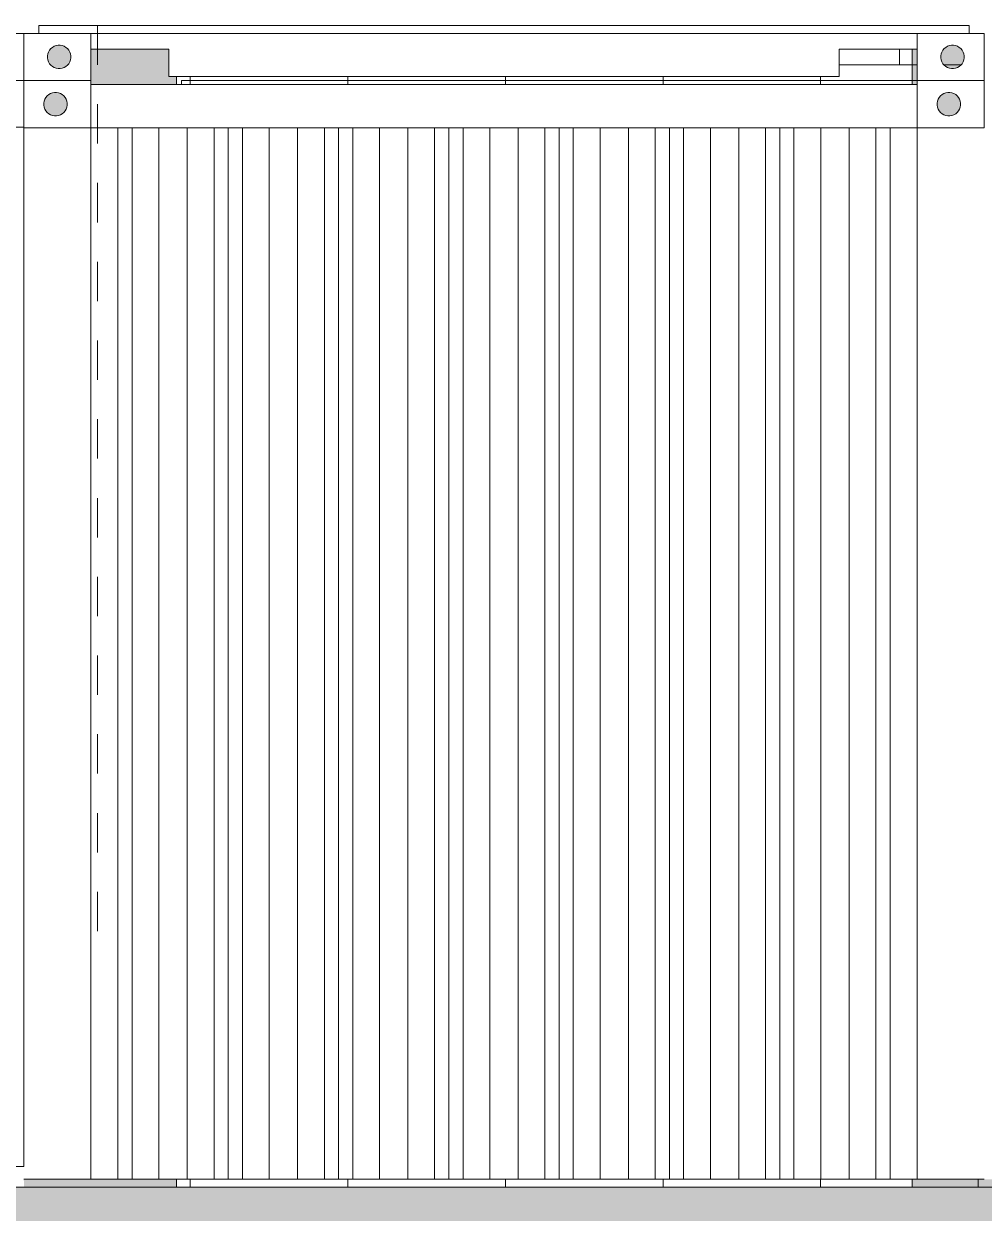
# Model space of a CAD drawing. Header units: metres. Extents: x -3 to 469, y -13 to 19.
# Drawn here: x 282.151 to 284.589, y -0.116 to 2.904 of the extents above; entities that cross this region are included whole.
import ezdxf

# ---------------------------------------------------------------- set-up
doc = ezdxf.new("R2010")
doc.units = ezdxf.units.M
doc.linetypes.add('Grid Line', pattern=[0.022225, 0.0127, -0.003175, 0.003175, -0.003175])
for name, color, linetype, lineweight in [('0-1', 7, 'Continuous', 5), ('A-FLOR', 7, 'Continuous', 9), ('I-WALL', 7, 'Continuous', 9), ('S-COLS', 7, 'Continuous', 9)]:
    doc.layers.add(name, color=color, linetype=linetype, lineweight=lineweight)
for name, color, linetype, lineweight, true_color in [('A-FLOR-2', 7, 'Continuous', 9, 0xaaaaaa), ('A-FLOR-PATT-6', 7, 'Continuous', 20, 0xb8c78b), ('A-GENM-1', 7, 'Continuous', 9, 0xaaaaaa), ('A-WALL-1', 7, 'Continuous', 9, 0xaaaaaa), ('A-WALL-PATT-3', 7, 'Continuous', 5, 0x515151), ('S-COLS-2', 7, 'Continuous', 9, 0xe3e2df), ('S-GRID-1', 9, 'Grid Line', 5, 0x808080), ('S-STRS-1', 7, 'Continuous', 9, 0xaaaaaa)]:
    doc.layers.add(name, color=color, linetype=linetype, lineweight=lineweight, true_color=true_color)

# ---------------------------------------------------------------- blocks, each defined once
blk = doc.blocks.new('PL 22874 - PL 22874-299290-FACHADA 03')
at = {"layer": 'A-GENM-1'}
for p, q in [((-5.2065, 2.642), (-5.2254, 2.642)), ((-5.1874, 2.642), (-5.2065, 2.642)), ((-5.1874, 0.002), (-5.1874, 2.642)), ((-5.2155, 0.002), (-5.2065, 0.002)), ((-5.2065, 0.002), (-5.1874, 0.002))]:
    blk.add_line(p, q, dxfattribs=at)
blk = doc.blocks.new('PL 215538 - PL 215538-313051-FACHADA 03')
at = {"layer": 'A-GENM-1'}
for p, q in [((-4.9485, -0.03), (-4.9485, 2.64)), ((-4.9485, 2.64), (-4.9485, -0.03)), ((-4.9125, -0.03), (-4.9125, 2.64)), ((-4.8482, 2.64), (-4.8445, 2.64)), ((-4.8445, 2.64), (-4.7725, 2.64)), ((-4.8445, -0.03), (-4.8445, 2.64)), ((-4.7725, 2.64), (-4.7687, 2.64)), ((-4.7725, -0.03), (-4.7725, 2.64)), ((-4.7045, -0.03), (-4.7045, 2.64)), ((-4.6685, -0.03), (-4.6685, 2.64)), ((-4.6685, -0.03), (-4.6685, 2.64)), ((-4.6325, 2.64), (-4.6325, -0.03)), ((-4.5682, 2.64), (-4.5645, 2.64)), ((-4.5645, 2.64), (-4.4925, 2.64)), ((-4.5645, -0.03), (-4.5645, 2.64)), ((-4.4925, 2.64), (-4.4887, 2.64)), ((-4.4925, -0.03), (-4.4925, 2.64)), ((-4.4245, -0.03), (-4.4245, 2.64)), ((-4.3885, -0.03), (-4.3885, 2.64)), ((-4.3885, -0.03), (-4.3885, 2.64)), ((-4.3525, 2.64), (-4.3525, -0.03)), ((-4.2882, 2.64), (-4.2845, 2.64)), ((-4.2845, 2.64), (-4.2125, 2.64)), ((-4.2845, -0.03), (-4.2845, 2.64)), ((-4.2125, 2.64), (-4.2087, 2.64)), ((-4.2125, -0.03), (-4.2125, 2.64)), ((-4.1445, -0.03), (-4.1445, 2.64)), ((-4.1085, -0.03), (-4.1085, 2.64)), ((-4.1085, -0.03), (-4.1085, 2.64)), ((-4.0725, 2.64), (-4.0725, -0.03)), ((-4.0082, 2.64), (-4.0045, 2.64)), ((-4.0045, 2.64), (-3.9325, 2.64)), ((-4.0045, -0.03), (-4.0045, 2.64)), ((-3.9325, 2.64), (-3.9287, 2.64)), ((-3.9325, -0.03), (-3.9325, 2.64)), ((-3.8645, -0.03), (-3.8645, 2.64)), ((-3.8285, -0.03), (-3.8285, 2.64)), ((-3.8285, -0.03), (-3.8285, 2.64)), ((-3.7925, 2.64), (-3.7925, -0.03)), ((-3.7282, 2.64), (-3.7245, 2.64)), ((-3.7245, 2.64), (-3.6525, 2.64)), ((-3.7245, -0.03), (-3.7245, 2.64)), ((-3.6525, 2.64), (-3.6487, 2.64)), ((-3.6525, -0.03), (-3.6525, 2.64)), ((-3.5845, -0.03), (-3.5845, 2.64)), ((-3.5485, -0.03), (-3.5485, 2.64)), ((-3.5485, -0.03), (-3.5485, 2.64)), ((-3.5125, 2.64), (-3.5125, -0.03)), ((-3.4482, 2.64), (-3.4445, 2.64)), ((-3.4445, 2.64), (-3.3725, 2.64)), ((-3.4445, -0.03), (-3.4445, 2.64)), ((-3.3725, 2.64), (-3.3691, 2.64)), ((-3.3725, -0.03), (-3.3725, 2.64)), ((-3.3045, -0.03), (-3.3045, 2.64)), ((-3.2685, -0.03), (-3.2685, 2.64)), ((-3.2685, -0.03), (-3.2685, 2.64)), ((-3.2325, -0.03), (-3.2325, 2.64)), ((-3.1682, 2.64), (-3.1645, 2.64)), ((-3.1645, 2.64), (-3.0925, 2.64)), ((-3.1645, -0.03), (-3.1645, 2.64)), ((-3.0925, 2.64), (-3.0887, 2.64)), ((-3.0925, -0.03), (-3.0925, 2.64)), ((-3.0245, -0.03), (-3.0245, 2.64)), ((-2.9885, -0.03), (-2.9885, 2.64)), ((-2.9885, 2.64), (-2.9885, -0.03)), ((-4.9485, -0.03), (-5.0175, -0.03)), ((-4.9125, -0.03), (-4.9485, -0.03)), ((-4.8445, -0.03), (-4.9125, -0.03)), ((-4.7725, -0.03), (-4.8445, -0.03)), ((-4.7045, -0.03), (-4.7725, -0.03)), ((-4.6685, -0.03), (-4.7045, -0.03)), ((-4.6325, -0.03), (-4.6685, -0.03)), ((-4.5645, -0.03), (-4.6325, -0.03)), ((-4.4925, -0.03), (-4.5645, -0.03)), ((-4.4245, -0.03), (-4.4925, -0.03)), ((-4.3885, -0.03), (-4.4245, -0.03)), ((-4.3525, -0.03), (-4.3885, -0.03)), ((-4.2845, -0.03), (-4.3525, -0.03)), ((-4.2125, -0.03), (-4.2845, -0.03)), ((-4.1445, -0.03), (-4.2125, -0.03)), ((-4.1085, -0.03), (-4.1445, -0.03)), ((-4.0725, -0.03), (-4.1085, -0.03)), ((-4.0045, -0.03), (-4.0725, -0.03)), ((-3.9325, -0.03), (-4.0045, -0.03)), ((-3.8645, -0.03), (-3.9325, -0.03)), ((-3.8285, -0.03), (-3.8645, -0.03)), ((-3.7925, -0.03), (-3.8285, -0.03)), ((-3.7245, -0.03), (-3.7925, -0.03)), ((-3.6525, -0.03), (-3.7245, -0.03)), ((-3.5845, -0.03), (-3.6525, -0.03)), ((-3.5485, -0.03), (-3.5845, -0.03)), ((-3.5125, -0.03), (-3.5485, -0.03)), ((-3.4445, -0.03), (-3.5125, -0.03)), ((-3.3725, -0.03), (-3.4445, -0.03)), ((-3.3045, -0.03), (-3.3725, -0.03)), ((-3.2685, -0.03), (-3.3045, -0.03)), ((-3.2325, -0.03), (-3.2685, -0.03)), ((-3.1645, -0.03), (-3.2325, -0.03)), ((-3.0925, -0.03), (-3.1645, -0.03)), ((-3.0245, -0.03), (-3.0925, -0.03)), ((-2.9885, -0.03), (-3.0245, -0.03)), ((-2.9195, -0.03), (-2.9885, -0.03))]:
    blk.add_line(p, q, dxfattribs=at)
blk = doc.blocks.new('CONTAINER 31162 - CONTAINER-318346-FACHADA 03')
at = {"layer": 'S-STRS-1'}
for p, q in [((-5.3574, 2.64), (-5.3574, 2.76)), ((-5.3574, 2.76), (-5.3574, 2.64)), ((-5.1874, 2.76), (-5.3574, 2.76)), ((-5.3574, 2.76), (-5.1874, 2.76)), ((-5.1874, 2.642), (-5.1874, 2.76)), ((-5.1874, 2.76), (-5.1874, 2.642)), ((-5.2923, 2.7171), (-5.289, 2.7211)), ((-5.289, 2.7211), (-5.2923, 2.7171)), ((-5.289, 2.7211), (-5.285, 2.7244)), ((-5.285, 2.7244), (-5.289, 2.7211)), ((-5.285, 2.7244), (-5.2805, 2.727)), ((-5.2805, 2.727), (-5.285, 2.7244)), ((-5.2805, 2.727), (-5.2756, 2.7288)), ((-5.2756, 2.7288), (-5.2805, 2.727)), ((-5.2756, 2.7288), (-5.2705, 2.7297)), ((-5.2705, 2.7297), (-5.2756, 2.7288)), ((-5.2705, 2.7297), (-5.2653, 2.7297)), ((-5.2653, 2.7297), (-5.2705, 2.7297)), ((-5.2653, 2.7297), (-5.2602, 2.7288)), ((-5.2602, 2.7288), (-5.2653, 2.7297)), ((-5.2602, 2.7288), (-5.2553, 2.727)), ((-5.2553, 2.727), (-5.2602, 2.7288)), ((-5.2553, 2.727), (-5.2508, 2.7244)), ((-5.2508, 2.7244), (-5.2553, 2.727)), ((-5.2508, 2.7244), (-5.2469, 2.7211)), ((-5.2469, 2.7211), (-5.2508, 2.7244)), ((-5.2469, 2.7211), (-5.2435, 2.7171)), ((-5.2435, 2.7171), (-5.2469, 2.7211)), ((-5.2976, 2.7026), (-5.2967, 2.7077)), ((-5.2967, 2.7077), (-5.2976, 2.7026)), ((-5.2976, 2.7), (-5.2976, 2.7026)), ((-5.2976, 2.7026), (-5.2976, 2.7)), ((-5.2976, 2.7), (-5.2976, 2.6974)), ((-5.2976, 2.6974), (-5.2976, 2.7)), ((-5.2967, 2.6923), (-5.2976, 2.6974)), ((-5.2967, 2.6923), (-5.2976, 2.6974)), ((-5.2967, 2.7077), (-5.2949, 2.7126)), ((-5.2949, 2.7126), (-5.2967, 2.7077)), ((-5.2967, 2.6923), (-5.2949, 2.6874)), ((-5.2949, 2.6874), (-5.2967, 2.6923)), ((-5.2949, 2.7126), (-5.2923, 2.7171)), ((-5.2923, 2.7171), (-5.2949, 2.7126)), ((-5.2435, 2.7171), (-5.2409, 2.7126)), ((-5.2435, 2.7171), (-5.2409, 2.7126)), ((-5.2409, 2.7126), (-5.2391, 2.7077)), ((-5.2391, 2.7077), (-5.2409, 2.7126)), ((-5.2391, 2.6923), (-5.2409, 2.6874)), ((-5.2409, 2.6874), (-5.2391, 2.6923)), ((-5.2391, 2.7077), (-5.2382, 2.7026)), ((-5.2382, 2.7026), (-5.2391, 2.7077)), ((-5.2382, 2.6974), (-5.2391, 2.6923)), ((-5.2391, 2.6923), (-5.2382, 2.6974)), ((-5.2382, 2.7026), (-5.2382, 2.7)), ((-5.2382, 2.7), (-5.2382, 2.7026)), ((-5.2382, 2.7), (-5.2382, 2.6974)), ((-5.2382, 2.6974), (-5.2382, 2.7)), ((-5.2923, 2.6829), (-5.2949, 2.6874)), ((-5.2949, 2.6874), (-5.2923, 2.6829)), ((-5.289, 2.6789), (-5.2923, 2.6829)), ((-5.2923, 2.6829), (-5.289, 2.6789)), ((-5.285, 2.6756), (-5.289, 2.6789)), ((-5.289, 2.6789), (-5.285, 2.6756)), ((-5.2805, 2.673), (-5.285, 2.6756)), ((-5.285, 2.6756), (-5.2805, 2.673)), ((-5.2756, 2.6712), (-5.2805, 2.673)), ((-5.2805, 2.673), (-5.2756, 2.6712)), ((-5.2705, 2.6703), (-5.2756, 2.6712)), ((-5.2756, 2.6712), (-5.2705, 2.6703)), ((-5.2653, 2.6703), (-5.2705, 2.6703)), ((-5.2705, 2.6703), (-5.2653, 2.6703)), ((-5.2602, 2.6712), (-5.2653, 2.6703)), ((-5.2653, 2.6703), (-5.2602, 2.6712)), ((-5.2553, 2.673), (-5.2602, 2.6712)), ((-5.2602, 2.6712), (-5.2553, 2.673)), ((-5.2508, 2.6756), (-5.2553, 2.673)), ((-5.2553, 2.673), (-5.2508, 2.6756)), ((-5.2469, 2.6789), (-5.2508, 2.6756)), ((-5.2508, 2.6756), (-5.2469, 2.6789)), ((-5.2435, 2.6829), (-5.2469, 2.6789)), ((-5.2469, 2.6789), (-5.2435, 2.6829)), ((-5.2409, 2.6874), (-5.2435, 2.6829)), ((-5.2435, 2.6829), (-5.2409, 2.6874)), ((-5.3574, 2.64), (-5.2635, 2.64)), ((-5.2635, 2.64), (-5.3574, 2.64))]:
    blk.add_line(p, q, dxfattribs=at)
blk = doc.blocks.new('CONTAINER 31162 - CONTAINER 31162-318350-FACHADA 03')
blk.add_blockref('CONTAINER 31162 - CONTAINER-318346-FACHADA 03', (0, 0))
blk = doc.blocks.new('CONTAINER 31383 - CONTAINER-318996-FACHADA 03')
at = {"layer": 'S-STRS-1'}
for p, q in [((-5.3574, 2.76), (-5.3574, 2.88)), ((-5.3574, 2.88), (-5.3574, 2.76)), ((-5.1874, 2.88), (-5.3574, 2.88)), ((-5.3574, 2.88), (-5.1874, 2.88)), ((-5.1874, 2.76), (-5.1874, 2.88)), ((-5.1874, 2.88), (-5.1874, 2.76)), ((-5.2923, 2.8371), (-5.289, 2.8411)), ((-5.289, 2.8411), (-5.2923, 2.8371)), ((-5.289, 2.8411), (-5.285, 2.8444)), ((-5.285, 2.8444), (-5.289, 2.8411)), ((-5.285, 2.8444), (-5.2805, 2.847)), ((-5.2805, 2.847), (-5.285, 2.8444)), ((-5.2805, 2.847), (-5.2756, 2.8488)), ((-5.2756, 2.8488), (-5.2805, 2.847)), ((-5.2756, 2.8488), (-5.2705, 2.8497)), ((-5.2705, 2.8497), (-5.2756, 2.8488)), ((-5.2705, 2.8497), (-5.2653, 2.8497)), ((-5.2653, 2.8497), (-5.2705, 2.8497)), ((-5.2653, 2.8497), (-5.2602, 2.8488)), ((-5.2602, 2.8488), (-5.2653, 2.8497)), ((-5.2602, 2.8488), (-5.2553, 2.847)), ((-5.2553, 2.847), (-5.2602, 2.8488)), ((-5.2553, 2.847), (-5.2508, 2.8444)), ((-5.2508, 2.8444), (-5.2553, 2.847)), ((-5.2508, 2.8444), (-5.2469, 2.8411)), ((-5.2469, 2.8411), (-5.2508, 2.8444)), ((-5.2469, 2.8411), (-5.2435, 2.8371)), ((-5.2435, 2.8371), (-5.2469, 2.8411)), ((-5.2976, 2.8226), (-5.2967, 2.8277)), ((-5.2967, 2.8277), (-5.2976, 2.8226)), ((-5.2976, 2.82), (-5.2976, 2.8226)), ((-5.2976, 2.8226), (-5.2976, 2.82)), ((-5.2976, 2.82), (-5.2976, 2.8174)), ((-5.2976, 2.8174), (-5.2976, 2.82)), ((-5.2967, 2.8123), (-5.2976, 2.8174)), ((-5.2967, 2.8123), (-5.2976, 2.8174)), ((-5.2967, 2.8277), (-5.2949, 2.8326)), ((-5.2949, 2.8326), (-5.2967, 2.8277)), ((-5.2967, 2.8123), (-5.2949, 2.8074)), ((-5.2949, 2.8074), (-5.2967, 2.8123)), ((-5.2949, 2.8326), (-5.2923, 2.8371)), ((-5.2923, 2.8371), (-5.2949, 2.8326)), ((-5.2435, 2.8371), (-5.2409, 2.8326)), ((-5.2435, 2.8371), (-5.2409, 2.8326)), ((-5.2409, 2.8326), (-5.2391, 2.8277)), ((-5.2391, 2.8277), (-5.2409, 2.8326)), ((-5.2391, 2.8123), (-5.2409, 2.8074)), ((-5.2409, 2.8074), (-5.2391, 2.8123)), ((-5.2391, 2.8277), (-5.2382, 2.8226)), ((-5.2382, 2.8226), (-5.2391, 2.8277)), ((-5.2382, 2.8174), (-5.2391, 2.8123)), ((-5.2391, 2.8123), (-5.2382, 2.8174)), ((-5.2382, 2.8226), (-5.2382, 2.82)), ((-5.2382, 2.82), (-5.2382, 2.8226)), ((-5.2382, 2.82), (-5.2382, 2.8174)), ((-5.2382, 2.8174), (-5.2382, 2.82)), ((-5.2923, 2.8029), (-5.2949, 2.8074)), ((-5.2949, 2.8074), (-5.2923, 2.8029)), ((-5.289, 2.7989), (-5.2923, 2.8029)), ((-5.2923, 2.8029), (-5.289, 2.7989)), ((-5.285, 2.7956), (-5.289, 2.7989)), ((-5.289, 2.7989), (-5.285, 2.7956)), ((-5.2805, 2.793), (-5.285, 2.7956)), ((-5.285, 2.7956), (-5.2805, 2.793)), ((-5.2756, 2.7912), (-5.2805, 2.793)), ((-5.2805, 2.793), (-5.2756, 2.7912)), ((-5.2705, 2.7903), (-5.2756, 2.7912)), ((-5.2756, 2.7912), (-5.2705, 2.7903)), ((-5.2653, 2.7903), (-5.2705, 2.7903)), ((-5.2705, 2.7903), (-5.2653, 2.7903)), ((-5.2602, 2.7912), (-5.2653, 2.7903)), ((-5.2653, 2.7903), (-5.2602, 2.7912)), ((-5.2553, 2.793), (-5.2602, 2.7912)), ((-5.2602, 2.7912), (-5.2553, 2.793)), ((-5.2508, 2.7956), (-5.2553, 2.793)), ((-5.2553, 2.793), (-5.2508, 2.7956)), ((-5.2469, 2.7989), (-5.2508, 2.7956)), ((-5.2508, 2.7956), (-5.2469, 2.7989)), ((-5.2435, 2.8029), (-5.2469, 2.7989)), ((-5.2469, 2.7989), (-5.2435, 2.8029)), ((-5.2409, 2.8074), (-5.2435, 2.8029)), ((-5.2435, 2.8029), (-5.2409, 2.8074)), ((-5.3574, 2.76), (-5.1874, 2.76)), ((-5.1874, 2.76), (-5.3574, 2.76))]:
    blk.add_line(p, q, dxfattribs=at)
blk = doc.blocks.new('CONTAINER 31383 - CONTAINER 31383-319000-FACHADA 03')
blk.add_blockref('CONTAINER 31383 - CONTAINER-318996-FACHADA 03', (0, 0))
blk = doc.blocks.new('CONTAINER 33898 - CONTAINER-323836-FACHADA 03')
at = {"layer": 'S-STRS-1'}
for p, q in [((-2.9194, 2.76), (-2.9194, 2.88)), ((-2.9194, 2.88), (-2.9194, 2.76)), ((-2.7495, 2.88), (-2.9194, 2.88)), ((-2.9194, 2.88), (-2.7495, 2.88)), ((-2.7495, 2.76), (-2.7495, 2.88)), ((-2.7495, 2.88), (-2.7495, 2.76)), ((-2.8543, 2.8371), (-2.851, 2.8411)), ((-2.851, 2.8411), (-2.8543, 2.8371)), ((-2.851, 2.8411), (-2.847, 2.8444)), ((-2.847, 2.8444), (-2.851, 2.8411)), ((-2.847, 2.8444), (-2.8425, 2.847)), ((-2.8425, 2.847), (-2.847, 2.8444)), ((-2.8425, 2.847), (-2.8376, 2.8488)), ((-2.8376, 2.8488), (-2.8425, 2.847)), ((-2.8376, 2.8488), (-2.8325, 2.8497)), ((-2.8325, 2.8497), (-2.8376, 2.8488)), ((-2.8325, 2.8497), (-2.8273, 2.8497)), ((-2.8273, 2.8497), (-2.8325, 2.8497)), ((-2.8273, 2.8497), (-2.8222, 2.8488)), ((-2.8222, 2.8488), (-2.8273, 2.8497)), ((-2.8222, 2.8488), (-2.8173, 2.847)), ((-2.8173, 2.847), (-2.8222, 2.8488)), ((-2.8173, 2.847), (-2.8128, 2.8444)), ((-2.8128, 2.8444), (-2.8173, 2.847)), ((-2.8128, 2.8444), (-2.8089, 2.8411)), ((-2.8089, 2.8411), (-2.8128, 2.8444)), ((-2.8089, 2.8411), (-2.8055, 2.8371)), ((-2.8055, 2.8371), (-2.8089, 2.8411)), ((-2.8596, 2.8226), (-2.8587, 2.8277)), ((-2.8587, 2.8277), (-2.8596, 2.8226)), ((-2.8596, 2.82), (-2.8596, 2.8226)), ((-2.8596, 2.8226), (-2.8596, 2.82)), ((-2.8596, 2.82), (-2.8596, 2.8174)), ((-2.8596, 2.8174), (-2.8596, 2.82)), ((-2.8587, 2.8123), (-2.8596, 2.8174)), ((-2.8587, 2.8123), (-2.8596, 2.8174)), ((-2.8587, 2.8277), (-2.8569, 2.8326)), ((-2.8569, 2.8326), (-2.8587, 2.8277)), ((-2.8587, 2.8123), (-2.8569, 2.8074)), ((-2.8569, 2.8074), (-2.8587, 2.8123)), ((-2.8569, 2.8326), (-2.8543, 2.8371)), ((-2.8543, 2.8371), (-2.8569, 2.8326)), ((-2.8055, 2.8371), (-2.8029, 2.8326)), ((-2.8055, 2.8371), (-2.8029, 2.8326)), ((-2.8029, 2.8326), (-2.8012, 2.8277)), ((-2.8012, 2.8277), (-2.8029, 2.8326)), ((-2.8012, 2.8123), (-2.8029, 2.8074)), ((-2.8029, 2.8074), (-2.8012, 2.8123)), ((-2.8012, 2.8277), (-2.8003, 2.8226)), ((-2.8003, 2.8226), (-2.8012, 2.8277)), ((-2.8003, 2.8174), (-2.8012, 2.8123)), ((-2.8012, 2.8123), (-2.8003, 2.8174)), ((-2.8003, 2.8226), (-2.8003, 2.82)), ((-2.8003, 2.82), (-2.8003, 2.8226)), ((-2.8003, 2.82), (-2.8003, 2.8174)), ((-2.8003, 2.8174), (-2.8003, 2.82)), ((-2.8543, 2.8029), (-2.8569, 2.8074)), ((-2.8569, 2.8074), (-2.8543, 2.8029)), ((-2.851, 2.7989), (-2.8543, 2.8029)), ((-2.8543, 2.8029), (-2.851, 2.7989)), ((-2.847, 2.7956), (-2.851, 2.7989)), ((-2.851, 2.7989), (-2.847, 2.7956)), ((-2.8425, 2.793), (-2.847, 2.7956)), ((-2.847, 2.7956), (-2.8425, 2.793)), ((-2.8376, 2.7912), (-2.8425, 2.793)), ((-2.8425, 2.793), (-2.8376, 2.7912)), ((-2.8325, 2.7903), (-2.8376, 2.7912)), ((-2.8376, 2.7912), (-2.8325, 2.7903)), ((-2.8273, 2.7903), (-2.8325, 2.7903)), ((-2.8325, 2.7903), (-2.8273, 2.7903)), ((-2.8222, 2.7912), (-2.8273, 2.7903)), ((-2.8273, 2.7903), (-2.8222, 2.7912)), ((-2.8173, 2.793), (-2.8222, 2.7912)), ((-2.8222, 2.7912), (-2.8173, 2.793)), ((-2.8128, 2.7956), (-2.8173, 2.793)), ((-2.8173, 2.793), (-2.8128, 2.7956)), ((-2.8089, 2.7989), (-2.8128, 2.7956)), ((-2.8128, 2.7956), (-2.8089, 2.7989)), ((-2.8055, 2.8029), (-2.8089, 2.7989)), ((-2.8089, 2.7989), (-2.8055, 2.8029)), ((-2.8029, 2.8074), (-2.8055, 2.8029)), ((-2.8055, 2.8029), (-2.8029, 2.8074)), ((-2.9194, 2.76), (-2.7495, 2.76)), ((-2.7495, 2.76), (-2.9194, 2.76))]:
    blk.add_line(p, q, dxfattribs=at)
blk = doc.blocks.new('CONTAINER 33898 - CONTAINER 33898-323840-FACHADA 03')
blk.add_blockref('CONTAINER 33898 - CONTAINER-323836-FACHADA 03', (0, 0))
blk = doc.blocks.new('CONTAINER 34467 - CONTAINER-325874-FACHADA 03')
at = {"layer": 'S-STRS-1'}
for p, q in [((-5.1874, 2.76), (-5.1874, 2.88)), ((-5.1874, 2.88), (-5.1874, 2.76)), ((-5.0175, 2.88), (-5.1874, 2.88)), ((-5.1874, 2.88), (-5.0175, 2.88)), ((-5.0175, 2.76), (-5.0175, 2.88)), ((-5.0175, 2.88), (-5.0175, 2.76)), ((-5.1223, 2.8371), (-5.119, 2.8411)), ((-5.119, 2.8411), (-5.1223, 2.8371)), ((-5.119, 2.8411), (-5.115, 2.8444)), ((-5.115, 2.8444), (-5.119, 2.8411)), ((-5.115, 2.8444), (-5.1105, 2.847)), ((-5.1105, 2.847), (-5.115, 2.8444)), ((-5.1105, 2.847), (-5.1056, 2.8488)), ((-5.1056, 2.8488), (-5.1105, 2.847)), ((-5.1056, 2.8488), (-5.1005, 2.8497)), ((-5.1005, 2.8497), (-5.1056, 2.8488)), ((-5.1005, 2.8497), (-5.0953, 2.8497)), ((-5.0953, 2.8497), (-5.1005, 2.8497)), ((-5.0953, 2.8497), (-5.0902, 2.8488)), ((-5.0902, 2.8488), (-5.0953, 2.8497)), ((-5.0902, 2.8488), (-5.0853, 2.847)), ((-5.0853, 2.847), (-5.0902, 2.8488)), ((-5.0853, 2.847), (-5.0808, 2.8444)), ((-5.0808, 2.8444), (-5.0853, 2.847)), ((-5.0808, 2.8444), (-5.0769, 2.8411)), ((-5.0769, 2.8411), (-5.0808, 2.8444)), ((-5.0769, 2.8411), (-5.0735, 2.8371)), ((-5.0735, 2.8371), (-5.0769, 2.8411)), ((-5.1276, 2.8226), (-5.1267, 2.8277)), ((-5.1267, 2.8277), (-5.1276, 2.8226)), ((-5.1276, 2.82), (-5.1276, 2.8226)), ((-5.1276, 2.8226), (-5.1276, 2.82)), ((-5.1276, 2.82), (-5.1276, 2.8174)), ((-5.1276, 2.8174), (-5.1276, 2.82)), ((-5.1267, 2.8123), (-5.1276, 2.8174)), ((-5.1267, 2.8123), (-5.1276, 2.8174)), ((-5.1267, 2.8277), (-5.1249, 2.8326)), ((-5.1249, 2.8326), (-5.1267, 2.8277)), ((-5.1267, 2.8123), (-5.1249, 2.8074)), ((-5.1249, 2.8074), (-5.1267, 2.8123)), ((-5.1249, 2.8326), (-5.1223, 2.8371)), ((-5.1223, 2.8371), (-5.1249, 2.8326)), ((-5.0735, 2.8371), (-5.0709, 2.8326)), ((-5.0735, 2.8371), (-5.0709, 2.8326)), ((-5.0709, 2.8326), (-5.0692, 2.8277)), ((-5.0692, 2.8277), (-5.0709, 2.8326)), ((-5.0692, 2.8123), (-5.0709, 2.8074)), ((-5.0709, 2.8074), (-5.0692, 2.8123)), ((-5.0692, 2.8277), (-5.0683, 2.8226)), ((-5.0683, 2.8226), (-5.0692, 2.8277)), ((-5.0683, 2.8174), (-5.0692, 2.8123)), ((-5.0692, 2.8123), (-5.0683, 2.8174)), ((-5.0683, 2.8226), (-5.0683, 2.82)), ((-5.0683, 2.82), (-5.0683, 2.8226)), ((-5.0683, 2.82), (-5.0683, 2.8174)), ((-5.0683, 2.8174), (-5.0683, 2.82)), ((-5.1223, 2.8029), (-5.1249, 2.8074)), ((-5.1249, 2.8074), (-5.1223, 2.8029)), ((-5.119, 2.7989), (-5.1223, 2.8029)), ((-5.1223, 2.8029), (-5.119, 2.7989)), ((-5.115, 2.7956), (-5.119, 2.7989)), ((-5.119, 2.7989), (-5.115, 2.7956)), ((-5.1105, 2.793), (-5.115, 2.7956)), ((-5.115, 2.7956), (-5.1105, 2.793)), ((-5.1056, 2.7912), (-5.1105, 2.793)), ((-5.1105, 2.793), (-5.1056, 2.7912)), ((-5.1005, 2.7903), (-5.1056, 2.7912)), ((-5.1056, 2.7912), (-5.1005, 2.7903)), ((-5.0953, 2.7903), (-5.1005, 2.7903)), ((-5.1005, 2.7903), (-5.0953, 2.7903)), ((-5.0902, 2.7912), (-5.0953, 2.7903)), ((-5.0953, 2.7903), (-5.0902, 2.7912)), ((-5.0853, 2.793), (-5.0902, 2.7912)), ((-5.0902, 2.7912), (-5.0853, 2.793)), ((-5.0808, 2.7956), (-5.0853, 2.793)), ((-5.0853, 2.793), (-5.0808, 2.7956)), ((-5.0769, 2.7989), (-5.0808, 2.7956)), ((-5.0808, 2.7956), (-5.0769, 2.7989)), ((-5.0735, 2.8029), (-5.0769, 2.7989)), ((-5.0769, 2.7989), (-5.0735, 2.8029)), ((-5.0709, 2.8074), (-5.0735, 2.8029)), ((-5.0735, 2.8029), (-5.0709, 2.8074)), ((-5.1874, 2.76), (-5.0175, 2.76)), ((-5.0175, 2.76), (-5.1874, 2.76))]:
    blk.add_line(p, q, dxfattribs=at)
blk = doc.blocks.new('CONTAINER 34467 - CONTAINER 34467-325878-FACHADA 03')
blk.add_blockref('CONTAINER 34467 - CONTAINER-325874-FACHADA 03', (0, 0))
blk = doc.blocks.new('CONTAINER 36171 - CONTAINER-330987-FACHADA 03')
at = {"layer": 'S-STRS-1'}
for p, q in [((-5.1875, 2.76), (-5.0175, 2.76)), ((-5.0175, 2.76), (-5.1875, 2.76)), ((-5.1875, 2.76), (-5.1875, 2.642)), ((-5.1875, 2.642), (-5.1875, 2.76)), ((-5.0175, 2.76), (-5.0175, 2.64)), ((-5.0175, 2.64), (-5.0175, 2.76)), ((-5.1314, 2.7171), (-5.1281, 2.7211)), ((-5.1281, 2.7211), (-5.1314, 2.7171)), ((-5.1281, 2.7211), (-5.1241, 2.7244)), ((-5.1281, 2.7211), (-5.1241, 2.7244)), ((-5.1241, 2.7244), (-5.1196, 2.727)), ((-5.1196, 2.727), (-5.1241, 2.7244)), ((-5.1196, 2.727), (-5.1147, 2.7288)), ((-5.1147, 2.7288), (-5.1196, 2.727)), ((-5.1147, 2.7288), (-5.1096, 2.7297)), ((-5.1096, 2.7297), (-5.1147, 2.7288)), ((-5.1096, 2.7297), (-5.1044, 2.7297)), ((-5.1044, 2.7297), (-5.1096, 2.7297)), ((-5.1044, 2.7297), (-5.0993, 2.7288)), ((-5.0993, 2.7288), (-5.1044, 2.7297)), ((-5.0993, 2.7288), (-5.0944, 2.727)), ((-5.0944, 2.727), (-5.0993, 2.7288)), ((-5.0944, 2.727), (-5.0899, 2.7244)), ((-5.0899, 2.7244), (-5.0944, 2.727)), ((-5.0899, 2.7244), (-5.0859, 2.7211)), ((-5.0859, 2.7211), (-5.0899, 2.7244)), ((-5.0859, 2.7211), (-5.0826, 2.7171)), ((-5.0826, 2.7171), (-5.0859, 2.7211)), ((-5.1367, 2.7026), (-5.1358, 2.7077)), ((-5.1358, 2.7077), (-5.1367, 2.7026)), ((-5.1367, 2.7), (-5.1367, 2.7026)), ((-5.1367, 2.7026), (-5.1367, 2.7)), ((-5.1367, 2.6974), (-5.1367, 2.7)), ((-5.1367, 2.7), (-5.1367, 2.6974)), ((-5.1358, 2.6923), (-5.1367, 2.6974)), ((-5.1367, 2.6974), (-5.1358, 2.6923)), ((-5.1358, 2.7077), (-5.134, 2.7126)), ((-5.134, 2.7126), (-5.1358, 2.7077)), ((-5.134, 2.6874), (-5.1358, 2.6923)), ((-5.134, 2.6874), (-5.1358, 2.6923)), ((-5.134, 2.7126), (-5.1314, 2.7171)), ((-5.1314, 2.7171), (-5.134, 2.7126)), ((-5.0826, 2.7171), (-5.08, 2.7126)), ((-5.08, 2.7126), (-5.0826, 2.7171)), ((-5.08, 2.7126), (-5.0782, 2.7077)), ((-5.0782, 2.7077), (-5.08, 2.7126)), ((-5.0782, 2.6923), (-5.08, 2.6874)), ((-5.08, 2.6874), (-5.0782, 2.6923)), ((-5.0782, 2.7077), (-5.0773, 2.7026)), ((-5.0773, 2.7026), (-5.0782, 2.7077)), ((-5.0773, 2.6974), (-5.0782, 2.6923)), ((-5.0782, 2.6923), (-5.0773, 2.6974)), ((-5.0773, 2.7026), (-5.0773, 2.7)), ((-5.0773, 2.7), (-5.0773, 2.7026)), ((-5.0773, 2.7), (-5.0773, 2.6974)), ((-5.0773, 2.6974), (-5.0773, 2.7)), ((-5.1314, 2.6829), (-5.134, 2.6874)), ((-5.1314, 2.6829), (-5.134, 2.6874)), ((-5.1281, 2.6789), (-5.1314, 2.6829)), ((-5.1281, 2.6789), (-5.1314, 2.6829)), ((-5.1241, 2.6756), (-5.1281, 2.6789)), ((-5.1241, 2.6756), (-5.1281, 2.6789)), ((-5.1196, 2.673), (-5.1241, 2.6756)), ((-5.1196, 2.673), (-5.1241, 2.6756)), ((-5.1147, 2.6712), (-5.1196, 2.673)), ((-5.1147, 2.6712), (-5.1196, 2.673)), ((-5.1096, 2.6703), (-5.1147, 2.6712)), ((-5.1096, 2.6703), (-5.1147, 2.6712)), ((-5.1044, 2.6703), (-5.1096, 2.6703)), ((-5.1096, 2.6703), (-5.1044, 2.6703)), ((-5.0993, 2.6712), (-5.1044, 2.6703)), ((-5.1044, 2.6703), (-5.0993, 2.6712)), ((-5.0944, 2.673), (-5.0993, 2.6712)), ((-5.0993, 2.6712), (-5.0944, 2.673)), ((-5.0899, 2.6756), (-5.0944, 2.673)), ((-5.0944, 2.673), (-5.0899, 2.6756)), ((-5.0859, 2.6789), (-5.0899, 2.6756)), ((-5.0899, 2.6756), (-5.0859, 2.6789)), ((-5.0826, 2.6829), (-5.0859, 2.6789)), ((-5.0859, 2.6789), (-5.0826, 2.6829)), ((-5.08, 2.6874), (-5.0826, 2.6829)), ((-5.0826, 2.6829), (-5.08, 2.6874)), ((-5.1874, 2.64), (-5.0175, 2.64)), ((-5.0175, 2.64), (-5.1874, 2.64))]:
    blk.add_line(p, q, dxfattribs=at)
blk = doc.blocks.new('CONTAINER 36171 - CONTAINER 36171-330991-FACHADA 03')
blk.add_blockref('CONTAINER 36171 - CONTAINER-330987-FACHADA 03', (0, 0))
blk = doc.blocks.new('CONTAINER 36180 - CONTAINER-331001-FACHADA 03')
at = {"layer": 'S-STRS-1'}
for p, q in [((-2.9195, 2.76), (-2.7495, 2.76)), ((-2.7495, 2.76), (-2.9195, 2.76)), ((-2.9195, 2.76), (-2.9195, 2.64)), ((-2.9195, 2.64), (-2.9195, 2.76)), ((-2.7495, 2.76), (-2.7495, 2.64)), ((-2.7495, 2.64), (-2.7495, 2.76)), ((-2.8634, 2.7171), (-2.8601, 2.7211)), ((-2.8601, 2.7211), (-2.8634, 2.7171)), ((-2.8601, 2.7211), (-2.8561, 2.7244)), ((-2.8601, 2.7211), (-2.8561, 2.7244)), ((-2.8561, 2.7244), (-2.8516, 2.727)), ((-2.8516, 2.727), (-2.8561, 2.7244)), ((-2.8516, 2.727), (-2.8467, 2.7288)), ((-2.8467, 2.7288), (-2.8516, 2.727)), ((-2.8467, 2.7288), (-2.8416, 2.7297)), ((-2.8416, 2.7297), (-2.8467, 2.7288)), ((-2.8416, 2.7297), (-2.8364, 2.7297)), ((-2.8364, 2.7297), (-2.8416, 2.7297)), ((-2.8364, 2.7297), (-2.8313, 2.7288)), ((-2.8313, 2.7288), (-2.8364, 2.7297)), ((-2.8313, 2.7288), (-2.8264, 2.727)), ((-2.8264, 2.727), (-2.8313, 2.7288)), ((-2.8264, 2.727), (-2.8219, 2.7244)), ((-2.8219, 2.7244), (-2.8264, 2.727)), ((-2.8219, 2.7244), (-2.8179, 2.7211)), ((-2.8179, 2.7211), (-2.8219, 2.7244)), ((-2.8179, 2.7211), (-2.8146, 2.7171)), ((-2.8146, 2.7171), (-2.8179, 2.7211)), ((-2.8687, 2.7026), (-2.8678, 2.7077)), ((-2.8678, 2.7077), (-2.8687, 2.7026)), ((-2.8687, 2.7), (-2.8687, 2.7026)), ((-2.8687, 2.7026), (-2.8687, 2.7)), ((-2.8687, 2.6974), (-2.8687, 2.7)), ((-2.8687, 2.7), (-2.8687, 2.6974)), ((-2.8678, 2.6923), (-2.8687, 2.6974)), ((-2.8687, 2.6974), (-2.8678, 2.6923)), ((-2.8678, 2.7077), (-2.866, 2.7126)), ((-2.866, 2.7126), (-2.8678, 2.7077)), ((-2.866, 2.6874), (-2.8678, 2.6923)), ((-2.866, 2.6874), (-2.8678, 2.6923)), ((-2.866, 2.7126), (-2.8634, 2.7171)), ((-2.8634, 2.7171), (-2.866, 2.7126)), ((-2.8146, 2.7171), (-2.812, 2.7126)), ((-2.812, 2.7126), (-2.8146, 2.7171)), ((-2.812, 2.7126), (-2.8102, 2.7077)), ((-2.8102, 2.7077), (-2.812, 2.7126)), ((-2.8102, 2.6923), (-2.812, 2.6874)), ((-2.812, 2.6874), (-2.8102, 2.6923)), ((-2.8102, 2.7077), (-2.8093, 2.7026)), ((-2.8093, 2.7026), (-2.8102, 2.7077)), ((-2.8093, 2.6974), (-2.8102, 2.6923)), ((-2.8102, 2.6923), (-2.8093, 2.6974)), ((-2.8093, 2.7026), (-2.8093, 2.7)), ((-2.8093, 2.7), (-2.8093, 2.7026)), ((-2.8093, 2.7), (-2.8093, 2.6974)), ((-2.8093, 2.6974), (-2.8093, 2.7)), ((-2.8634, 2.6829), (-2.866, 2.6874)), ((-2.8634, 2.6829), (-2.866, 2.6874)), ((-2.8601, 2.6789), (-2.8634, 2.6829)), ((-2.8601, 2.6789), (-2.8634, 2.6829)), ((-2.8561, 2.6756), (-2.8601, 2.6789)), ((-2.8561, 2.6756), (-2.8601, 2.6789)), ((-2.8516, 2.673), (-2.8561, 2.6756)), ((-2.8516, 2.673), (-2.8561, 2.6756)), ((-2.8467, 2.6712), (-2.8516, 2.673)), ((-2.8467, 2.6712), (-2.8516, 2.673)), ((-2.8416, 2.6703), (-2.8467, 2.6712)), ((-2.8416, 2.6703), (-2.8467, 2.6712)), ((-2.8364, 2.6703), (-2.8416, 2.6703)), ((-2.8416, 2.6703), (-2.8364, 2.6703)), ((-2.8313, 2.6712), (-2.8364, 2.6703)), ((-2.8364, 2.6703), (-2.8313, 2.6712)), ((-2.8264, 2.673), (-2.8313, 2.6712)), ((-2.8313, 2.6712), (-2.8264, 2.673)), ((-2.8219, 2.6756), (-2.8264, 2.673)), ((-2.8264, 2.673), (-2.8219, 2.6756)), ((-2.8179, 2.6789), (-2.8219, 2.6756)), ((-2.8219, 2.6756), (-2.8179, 2.6789)), ((-2.8146, 2.6829), (-2.8179, 2.6789)), ((-2.8179, 2.6789), (-2.8146, 2.6829)), ((-2.812, 2.6874), (-2.8146, 2.6829)), ((-2.8146, 2.6829), (-2.812, 2.6874)), ((-2.9195, 2.64), (-2.7495, 2.64)), ((-2.7495, 2.64), (-2.9195, 2.64))]:
    blk.add_line(p, q, dxfattribs=at)
blk = doc.blocks.new('CONTAINER 36180 - CONTAINER 36180-331005-FACHADA 03')
blk.add_blockref('CONTAINER 36180 - CONTAINER-331001-FACHADA 03', (0, 0))
blk = doc.blocks.new('CONTAINER-R01_rvt-3-FACHADA 03')
at = {"layer": 'A-FLOR-2'}
for p, q in [((-5.1495, 2.9), (-2.7875, 2.9)), ((-5.1495, 2.9), (-5.1495, 2.88)), ((-2.7875, 2.88), (-2.7875, 2.9)), ((-2.7875, 2.88), (-5.1495, 2.88)), ((-5.0175, 2.75), (-2.9195, 2.75)), ((-5.0175, 2.75), (-5.0175, 2.64)), ((-2.9195, 2.75), (-2.9195, 2.64)), ((-4.8482, 2.64), (-5.0175, 2.64)), ((-4.5682, 2.64), (-4.7687, 2.64)), ((-4.2882, 2.64), (-4.4887, 2.64)), ((-4.0082, 2.64), (-4.2087, 2.64)), ((-3.7282, 2.64), (-3.9287, 2.64)), ((-3.4482, 2.64), (-3.6487, 2.64)), ((-3.1682, 2.64), (-3.3691, 2.64)), ((-2.9195, 2.64), (-3.0887, 2.64))]:
    blk.add_line(p, q, dxfattribs=at)
at = {"layer": 'A-WALL-1'}
for p, q in [((-5.1875, 2.88), (-5.0175, 2.88)), ((-5.0175, 2.88), (-5.0175, 2.84)), ((-2.9195, 2.88), (-2.7495, 2.88)), ((-2.9195, 2.84), (-2.9195, 2.88)), ((-5.0175, 2.84), (-4.8195, 2.84)), ((-4.8195, 2.84), (-4.8195, 2.77)), ((-3.1175, 2.77), (-3.1175, 2.84)), ((-3.1175, 2.84), (-2.9195, 2.84)), ((-4.8195, 2.77), (-3.1175, 2.77)), ((-2.9195, 2.76), (-4.7875, 2.76)), ((-4.7875, 2.76), (-4.7875, 2.75)), ((-5.0175, 2.64), (-5.1874, 2.64)), ((-5.0175, -0.03), (-5.0175, 2.64)), ((-2.7495, 2.64), (-2.9195, 2.64)), ((-2.9195, 2.64), (-2.9195, -0.03)), ((-5.1875, -0.03), (-5.0175, -0.03)), ((-2.9195, -0.03), (-2.7495, -0.03))]:
    blk.add_line(p, q, dxfattribs=at)
at = {"layer": 'A-GENM-1'}
for name in ['PL 22874 - PL 22874-299290-FACHADA 03', 'PL 215538 - PL 215538-313051-FACHADA 03']:
    blk.add_blockref(name, (0, 0), dxfattribs=at)
at = {"layer": 'S-STRS-1'}
for name in ['CONTAINER 31383 - CONTAINER 31383-319000-FACHADA 03', 'CONTAINER 34467 - CONTAINER 34467-325878-FACHADA 03', 'CONTAINER 33898 - CONTAINER 33898-323840-FACHADA 03', 'CONTAINER 31162 - CONTAINER 31162-318350-FACHADA 03', 'CONTAINER 36171 - CONTAINER 36171-330991-FACHADA 03', 'CONTAINER 36180 - CONTAINER 36180-331005-FACHADA 03']:
    blk.add_blockref(name, (0, 0), dxfattribs=at)

msp = doc.modelspace()

# ---------------------------------------------------------------- hatches: boundary and pattern name
at = {"layer": 'A-FLOR-PATT-6'}
msp.add_hatch(color=256, dxfattribs=at).paths.add_polyline_path([(284.7513, -1.0206), (287.2931, -0.05), (279.0962, -0.05), (283.0324, -0.7256)])
at = {"layer": 'A-WALL-PATT-3'}
h = msp.add_hatch(dxfattribs=at)
h.set_pattern_fill('FP_47', color=256, style=0, pattern_type=2)
h.set_pattern_definition([(0, (282.37368, 0), (0, 0.2), []), (90, (282.37368, 0), (-0.2, 0.2), [0.2, -0.2])])
h.paths.add_polyline_path([(284.9334, -0.05), (286.6787, -0.0491), (286.6787, -0.03), (282.5387, -0.03), (282.5387, -0.05), (284.9321, -0.05)])
h.paths.add_polyline_path([(284.7592, 2.64), (284.7592, 2.75), (286.6787, 2.75), (286.6787, 2.84), (286.6592, 2.84), (286.6592, 2.77), (284.9572, 2.77), (284.9572, 2.84), (284.7592, 2.8393), (284.7592, 2.64)])
h.paths.add_polyline_path([(284.6723, 2.6703), (284.6841, 2.674), (284.6923, 2.6807), (284.6975, 2.6897), (284.6994, 2.7), (284.6975, 2.7103), (284.6923, 2.7193), (284.6841, 2.726), (284.6774, 2.7288), (284.6663, 2.7295), (284.6553, 2.726), (284.6467, 2.7188), (284.6418, 2.7103), (284.64, 2.7), (284.6418, 2.6897), (284.6471, 2.6807), (284.6553, 2.674), (284.662, 2.6712), (284.6671, 2.6703)])
h.paths.add_polyline_path([(284.4971, 2.6703), (284.509, 2.6718), (284.5185, 2.677), (284.5253, 2.685), (284.5289, 2.6948), (284.5289, 2.7052), (284.5253, 2.715), (284.5185, 2.723), (284.509, 2.7282), (284.5023, 2.7297), (284.4904, 2.7282), (284.4809, 2.723), (284.4741, 2.715), (284.4705, 2.7052), (284.4705, 2.6948), (284.4741, 2.685), (284.4809, 2.677), (284.4904, 2.6718), (284.4963, 2.6705)])
h.paths.add_polyline_path([(282.5387, 2.75), (284.4192, 2.75), (284.4192, 2.84), (284.2212, 2.84), (284.2212, 2.77), (282.5387, 2.77)])
h.paths.add_polyline_path([(284.5113, 2.7903), (284.5231, 2.794), (284.5313, 2.8007), (284.5366, 2.8097), (284.5384, 2.82), (284.5366, 2.8303), (284.5313, 2.8393), (284.5225, 2.8463), (284.5165, 2.8488), (284.5054, 2.8495), (284.4944, 2.846), (284.4862, 2.8393), (284.4809, 2.8303), (284.4791, 2.82), (284.4809, 2.8097), (284.4862, 2.8007), (284.4944, 2.794), (284.501, 2.7912), (284.5061, 2.7903)])
h.paths.add_polyline_path([(284.6813, 2.7903), (284.6931, 2.794), (284.7013, 2.8007), (284.7066, 2.8097), (284.7084, 2.82), (284.7066, 2.8303), (284.7013, 2.8393), (284.6925, 2.8463), (284.6864, 2.8488), (284.6754, 2.8495), (284.6644, 2.846), (284.6562, 2.8393), (284.6509, 2.8303), (284.649, 2.82), (284.6509, 2.8097), (284.6562, 2.8007), (284.6644, 2.794), (284.671, 2.7912), (284.6761, 2.7903)])
at = {"layer": 'S-COLS-2'}
h = msp.add_hatch(color=256, dxfattribs=at)
h.paths.add_polyline_path([(282.3902, -0.05), (282.5387, -0.05), (282.5387, -0.03), (282.1512, -0.03), (282.1518, -0.05), (282.3212, -0.05)])
h.paths.add_polyline_path([(282.3212, 2.64), (282.3212, 2.64), (282.3212, 2.75), (282.5387, 2.75), (282.5387, 2.77), (282.5192, 2.77), (282.5192, 2.84), (282.3212, 2.8393), (282.3212, 2.67)])
h.paths.add_polyline_path([(282.2343, 2.6703), (282.2461, 2.674), (282.2543, 2.6807), (282.2595, 2.6897), (282.2614, 2.7), (282.2595, 2.7103), (282.2543, 2.7193), (282.2461, 2.726), (282.2372, 2.7292), (282.2283, 2.7295), (282.2173, 2.726), (282.2087, 2.7188), (282.2038, 2.7103), (282.202, 2.7), (282.2038, 2.6897), (282.2091, 2.6807), (282.2173, 2.674), (282.224, 2.6712), (282.2291, 2.6703)])
h.paths.add_polyline_path([(282.2433, 2.7903), (282.2551, 2.794), (282.2633, 2.8007), (282.2686, 2.8097), (282.2704, 2.82), (282.2686, 2.8303), (282.2633, 2.8393), (282.2545, 2.8463), (282.2485, 2.8488), (282.2372, 2.8495), (282.2264, 2.846), (282.2182, 2.8393), (282.2129, 2.8303), (282.2111, 2.82), (282.2129, 2.8097), (282.2182, 2.8007), (282.2264, 2.794), (282.233, 2.7912), (282.2381, 2.7903)])
h = msp.add_hatch(color=256, dxfattribs=at)
h.paths.add_polyline_path([(284.5892, -0.05), (284.8067, -0.05), (284.8067, -0.03), (284.4067, -0.03), (284.4067, -0.05), (284.5471, -0.05)])
h.paths.add_polyline_path([(284.7592, 2.64), (284.7592, 2.75), (284.8067, 2.75), (284.8067, 2.84), (284.7592, 2.8393), (284.7592, 2.64)])
h.paths.add_polyline_path([(284.5023, 2.6703), (284.5141, 2.674), (284.5223, 2.6807), (284.5275, 2.6897), (284.5294, 2.7), (284.5275, 2.7103), (284.5223, 2.7193), (284.5141, 2.726), (284.5074, 2.7288), (284.4963, 2.7295), (284.4853, 2.726), (284.4767, 2.7188), (284.4718, 2.7103), (284.47, 2.7), (284.4718, 2.6897), (284.4771, 2.6807), (284.4853, 2.674), (284.492, 2.6712), (284.4971, 2.6703)])
h.paths.add_polyline_path([(284.6723, 2.6703), (284.6841, 2.674), (284.6923, 2.6807), (284.6975, 2.6897), (284.6994, 2.7), (284.6975, 2.7103), (284.6923, 2.7193), (284.6841, 2.726), (284.6774, 2.7288), (284.6663, 2.7295), (284.6553, 2.726), (284.6467, 2.7188), (284.6418, 2.7103), (284.64, 2.7), (284.6418, 2.6897), (284.6471, 2.6807), (284.6553, 2.674), (284.662, 2.6712), (284.6671, 2.6703)])
h.paths.add_polyline_path([(284.4067, 2.75), (284.4192, 2.75), (284.4192, 2.84), (284.4067, 2.8393), (284.4067, 2.76)])
h.paths.add_polyline_path([(284.6761, 2.7903), (284.6881, 2.7918), (284.6975, 2.797), (284.7043, 2.805), (284.7079, 2.8148), (284.7079, 2.8252), (284.7043, 2.835), (284.6975, 2.843), (284.6881, 2.8482), (284.6813, 2.8497), (284.6694, 2.8482), (284.6599, 2.843), (284.6531, 2.835), (284.6495, 2.8252), (284.6496, 2.8144), (284.6531, 2.805), (284.6599, 2.797), (284.6694, 2.7918), (284.6754, 2.7905)])
h.paths.add_polyline_path([(284.5061, 2.7903), (284.5181, 2.7918), (284.5275, 2.797), (284.5344, 2.805), (284.538, 2.8148), (284.538, 2.8252), (284.5344, 2.835), (284.5275, 2.843), (284.5181, 2.8482), (284.5113, 2.8497), (284.4994, 2.8482), (284.49, 2.843), (284.4831, 2.835), (284.4795, 2.8252), (284.4796, 2.8144), (284.4831, 2.805), (284.49, 2.797), (284.4994, 2.7918), (284.5054, 2.7905)])

# ---------------------------------------------------------------- linework, layer by layer
at = {"layer": 'A-FLOR'}
msp.add_line((278.9649, -0.05), (287.2931, -0.05), dxfattribs=at)
at = {"layer": 'I-WALL'}
for p, q in [((282.5387, 2.77), (282.5387, 2.75)), ((282.5387, -0.03), (282.5387, -0.05))]:
    msp.add_line(p, q, dxfattribs=at)
at = {"layer": 'S-COLS'}
for p, q in [((284.4067, 2.84), (284.4067, 2.75)), ((282.5387, 2.75), (282.5387, 2.77)), ((282.5387, -0.05), (282.5387, -0.03)), ((284.4067, -0.03), (284.4067, -0.05))]:
    msp.add_line(p, q, dxfattribs=at)
at = {"layer": 'S-GRID-1'}
msp.add_line((282.3387, 0.6), (282.3387, 17.1078), dxfattribs=at)

# ---------------------------------------------------------------- block references
at = {"layer": '0-1'}
msp.add_blockref('CONTAINER-R01_rvt-3-FACHADA 03', (287.3387, 0), dxfattribs=at)

doc.saveas('drawing.dxf')
